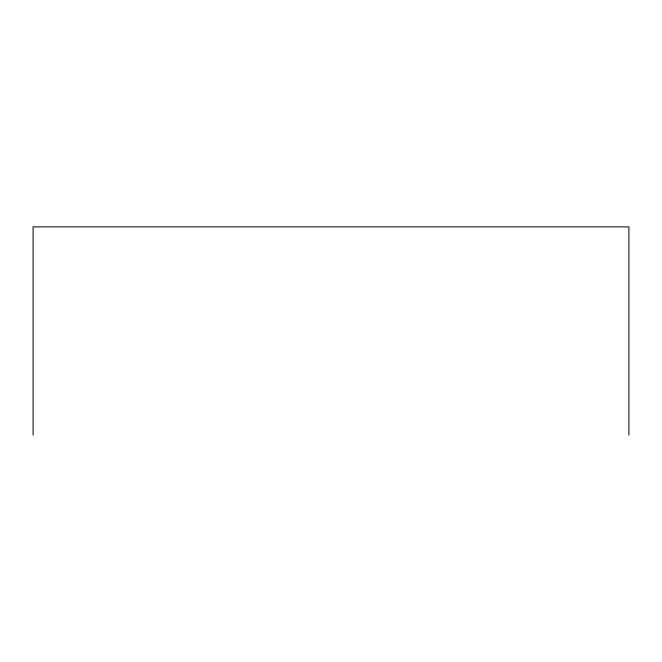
<?xml version="1.0" encoding="UTF-8"?>
<svg xmlns="http://www.w3.org/2000/svg" width="662" height="662" viewBox="0 0 662 662"><rect width="100%" height="100%" fill="white"/><g stroke="black" fill="none" stroke-linecap="round" stroke-linejoin="round"><path stroke-width="0.99" d="M628.9 435.124L628.9 226.876L33.1 226.876L33.1 435.124"/></g></svg>
